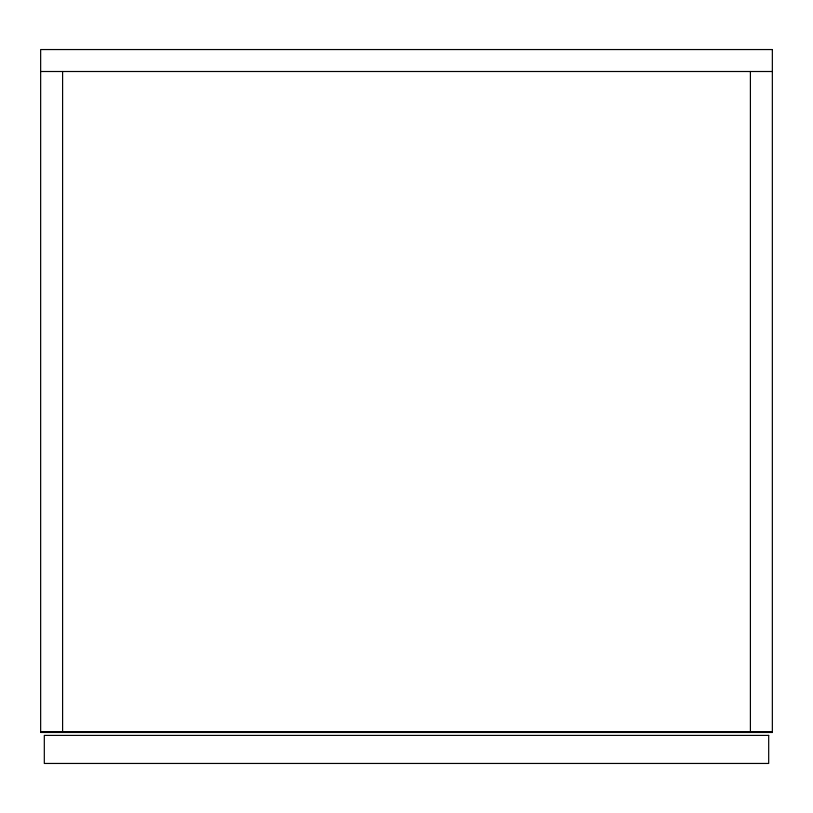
<?xml version="1.0" encoding="UTF-8"?>
<svg xmlns="http://www.w3.org/2000/svg" width="813" height="813" viewBox="0 0 813 813"><rect width="100%" height="100%" fill="white"/><g stroke="black" fill="none" stroke-linecap="round" stroke-linejoin="round"><path stroke-width="1.22" d="M40.65 71.503L772.35 71.503M40.65 731.741L772.35 731.741M750.399 71.503L750.399 732.472M62.601 71.503L62.601 732.472M772.35 49.552L40.65 49.552L40.65 732.472L772.35 732.472L772.35 49.552M768.692 735.399L44.309 735.399L44.309 763.448L768.692 763.448L768.692 735.399"/></g></svg>
